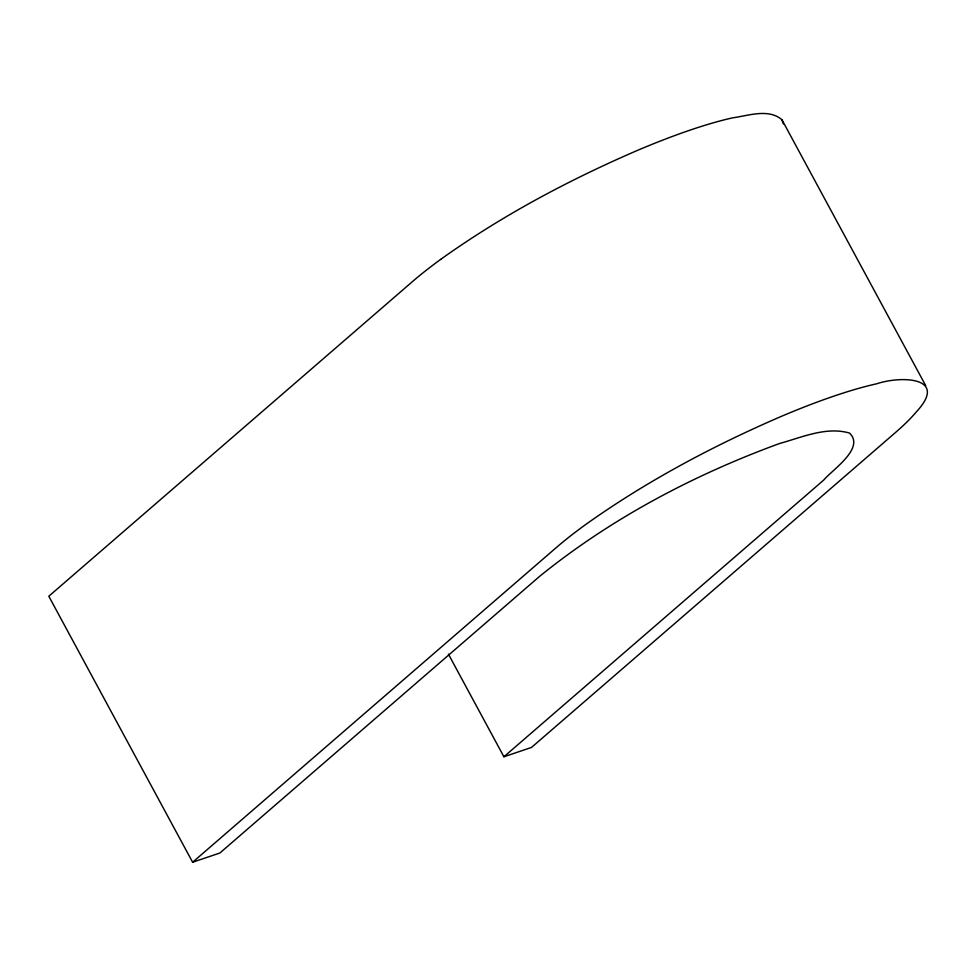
<?xml version="1.0" encoding="UTF-8"?>
<svg xmlns="http://www.w3.org/2000/svg" width="976" height="976" viewBox="0 0 976 976"><rect width="100%" height="100%" fill="white"/><g stroke="black" fill="none" stroke-linecap="round" stroke-linejoin="round"><path stroke-width="1.46" d="M441.408 258.847A194.919 37.857 -28.4 0 0 412.433 281.613L48.8 596.238L192.626 862.235L556.259 547.609A194.919 37.857 -28.4 0 1 585.234 524.844C646.356 481.29 713.005 445.837 781.837 416.154A256.773 49.874 -28.4 0 1 876.704 383.788C900.506 375.736 949.27 376.529 916.281 411.957A195.09 37.893 -28.4 0 1 895.163 432.795L531.53 747.421L503.909 756.778L448.399 654.103M503.909 756.778L823.707 480.082C832.003 469.968 865.468 448.155 849.498 433.063C826.184 426.317 801.93 437.358 779.592 443.494C693.558 474.958 611 518.524 539.679 576.304L219.893 853L192.626 862.235M441.408 258.847C502.53 215.293 569.179 179.84 638.011 150.158A256.773 49.874 -28.4 0 1 732.878 117.791C748.421 115.705 768.563 108.238 781.922 119.719L925.748 385.715M781.922 119.719L783.374 123.903"/></g></svg>
